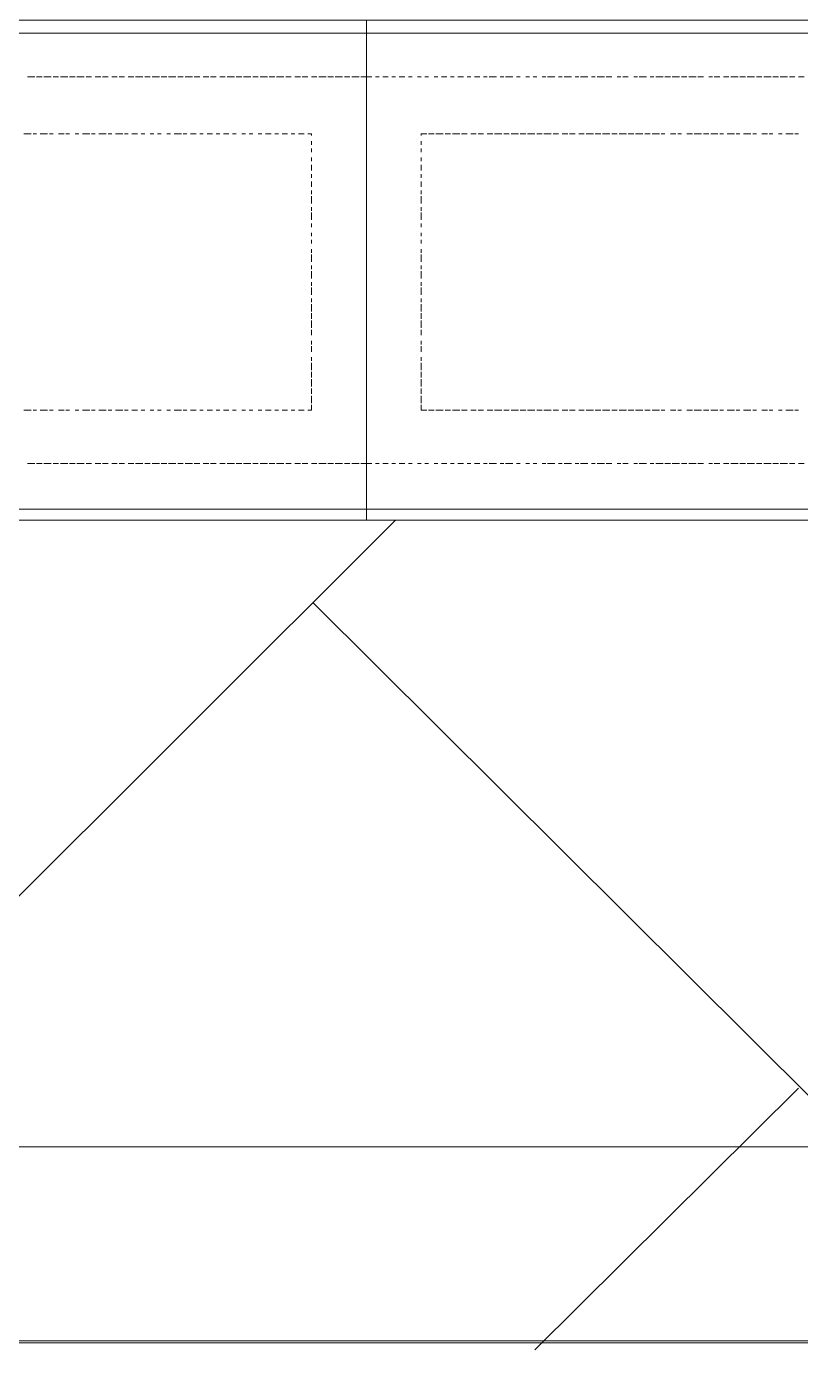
# Model space of a CAD drawing. Header units: millimetres. Extents: x 2928 to 3112, y 1220 to 1280.
# Drawn here: x 2962.994 to 2963.698, y 1264.538 to 1265.748 of the extents above; entities that cross this region are included whole.
import ezdxf

# ---------------------------------------------------------------- set-up
doc = ezdxf.new("R2010")
doc.units = ezdxf.units.MM

msp = doc.modelspace()

# ---------------------------------------------------------------- linework, layer by layer
at = {"color": 7, "linetype": 'Continuous', "lineweight": 20, "true_color": 0x000007}
for points in [[(2961.2866, 1265.75397), (2963.3033, 1265.75397), (2963.3033, 1265.29896), (2961.2866, 1265.29896)], [(2963.3033, 1265.75397), (2965.31833, 1265.75397), (2965.31833, 1265.29896), (2963.3033, 1265.29896)]]:
    msp.add_lwpolyline(points, close=True, dxfattribs=at)
at = {"color": 253, "linetype": 'Continuous', "lineweight": 5, "true_color": 0x9a9a9a}
for points in [[(2961.2866, 1265.7423), (2963.3033, 1265.7423), (2963.3033, 1265.7423)], [(2963.3033, 1265.7423), (2965.31833, 1265.7423), (2965.31833, 1265.7423)], [(2961.2866, 1265.30896), (2963.3033, 1265.30896), (2963.3033, 1265.30896)], [(2963.3033, 1265.30896), (2965.31833, 1265.30896), (2965.31833, 1265.30896)], [(2982.93191, 1264.72896), (2957.39321, 1264.72896), (2957.39321, 1264.72896)]]:
    msp.add_lwpolyline(points, dxfattribs=at)
at = {"color": 252, "linetype": 'Continuous', "lineweight": 13, "true_color": 0x989898}
for points in [[(2962.99496, 1265.7023), (2963.00163, 1265.7023), (2963.00163, 1265.7023)], [(2963.00329, 1265.7023), (2963.00829, 1265.7023), (2963.00829, 1265.7023)], [(2963.00996, 1265.7023), (2963.01663, 1265.7023), (2963.01663, 1265.7023)], [(2963.01829, 1265.7023), (2963.02329, 1265.7023), (2963.02329, 1265.7023)], [(2963.02496, 1265.7023), (2963.03163, 1265.7023), (2963.03163, 1265.7023)], [(2963.03329, 1265.7023), (2963.03829, 1265.7023), (2963.03829, 1265.7023)], [(2963.03996, 1265.7023), (2963.04663, 1265.7023), (2963.04663, 1265.7023)], [(2963.04829, 1265.7023), (2963.05329, 1265.7023), (2963.05329, 1265.7023)], [(2963.05663, 1265.7023), (2963.06163, 1265.7023), (2963.06163, 1265.7023)], [(2963.06329, 1265.7023), (2963.06829, 1265.7023), (2963.06829, 1265.7023)], [(2963.07163, 1265.7023), (2963.07663, 1265.7023), (2963.07663, 1265.7023)], [(2963.07829, 1265.7023), (2963.08329, 1265.7023), (2963.08329, 1265.7023)], [(2963.08663, 1265.7023), (2963.09163, 1265.7023), (2963.09163, 1265.7023)], [(2963.09329, 1265.7023), (2963.09996, 1265.7023), (2963.09996, 1265.7023)], [(2963.10163, 1265.7023), (2963.10663, 1265.7023), (2963.10663, 1265.7023)], [(2963.1083, 1265.7023), (2963.11496, 1265.7023), (2963.11496, 1265.7023)], [(2963.11663, 1265.7023), (2963.12163, 1265.7023), (2963.12163, 1265.7023)], [(2963.1233, 1265.7023), (2963.12996, 1265.7023), (2963.12996, 1265.7023)], [(2963.13163, 1265.7023), (2963.13663, 1265.7023), (2963.13663, 1265.7023)], [(2963.1383, 1265.7023), (2963.14496, 1265.7023), (2963.14496, 1265.7023)], [(2963.14663, 1265.7023), (2963.15163, 1265.7023), (2963.15163, 1265.7023)], [(2963.15496, 1265.7023), (2963.15996, 1265.7023), (2963.15996, 1265.7023)], [(2963.16163, 1265.7023), (2963.16663, 1265.7023), (2963.16663, 1265.7023)], [(2963.16996, 1265.7023), (2963.17496, 1265.7023), (2963.17496, 1265.7023)], [(2963.17663, 1265.7023), (2963.1833, 1265.7023), (2963.1833, 1265.7023)], [(2963.18496, 1265.7023), (2963.18996, 1265.7023), (2963.18996, 1265.7023)], [(2963.19163, 1265.7023), (2963.1983, 1265.7023), (2963.1983, 1265.7023)], [(2963.19996, 1265.7023), (2963.20496, 1265.7023), (2963.20496, 1265.7023)], [(2963.20663, 1265.7023), (2963.2133, 1265.7023), (2963.2133, 1265.7023)], [(2963.21496, 1265.7023), (2963.21996, 1265.7023), (2963.21996, 1265.7023)], [(2963.22163, 1265.7023), (2963.2283, 1265.7023), (2963.2283, 1265.7023)], [(2963.22996, 1265.7023), (2963.23496, 1265.7023), (2963.23496, 1265.7023)], [(2963.2383, 1265.7023), (2963.2433, 1265.7023), (2963.2433, 1265.7023)], [(2963.24496, 1265.7023), (2963.24996, 1265.7023), (2963.24996, 1265.7023)], [(2963.2533, 1265.7023), (2963.2583, 1265.7023), (2963.2583, 1265.7023)], [(2963.25996, 1265.7023), (2963.26663, 1265.7023), (2963.26663, 1265.7023)], [(2963.2683, 1265.7023), (2963.2733, 1265.7023), (2963.2733, 1265.7023)], [(2963.27496, 1265.7023), (2963.28163, 1265.7023), (2963.28163, 1265.7023)], [(2963.2833, 1265.7023), (2963.2883, 1265.7023), (2963.2883, 1265.7023)], [(2963.28996, 1265.7023), (2963.29663, 1265.7023), (2963.29663, 1265.7023)], [(2963.2983, 1265.7023), (2963.3033, 1265.7023), (2963.3033, 1265.7023)], [(2963.3033, 1265.7023), (2963.3083, 1265.7023), (2963.3083, 1265.7023)], [(2963.31163, 1265.7023), (2963.31496, 1265.7023), (2963.31496, 1265.7023)], [(2963.3183, 1265.7023), (2963.3233, 1265.7023), (2963.3233, 1265.7023)], [(2963.32663, 1265.7023), (2963.32997, 1265.7023), (2963.32997, 1265.7023)], [(2963.3333, 1265.7023), (2963.3383, 1265.7023), (2963.3383, 1265.7023)], [(2963.34163, 1265.7023), (2963.34497, 1265.7023), (2963.34497, 1265.7023)], [(2963.34997, 1265.7023), (2963.3533, 1265.7023), (2963.3533, 1265.7023)], [(2963.35663, 1265.7023), (2963.35997, 1265.7023), (2963.35997, 1265.7023)], [(2963.36497, 1265.7023), (2963.3683, 1265.7023), (2963.3683, 1265.7023)], [(2963.37163, 1265.7023), (2963.37663, 1265.7023), (2963.37663, 1265.7023)], [(2963.37997, 1265.7023), (2963.3833, 1265.7023), (2963.3833, 1265.7023)], [(2963.38663, 1265.7023), (2963.39163, 1265.7023), (2963.39163, 1265.7023)], [(2963.39497, 1265.7023), (2963.3983, 1265.7023), (2963.3983, 1265.7023)], [(2963.40163, 1265.7023), (2963.40663, 1265.7023), (2963.40663, 1265.7023)], [(2963.40997, 1265.7023), (2963.4133, 1265.7023), (2963.4133, 1265.7023)], [(2963.41497, 1265.7023), (2963.42163, 1265.7023), (2963.42163, 1265.7023)], [(2963.42497, 1265.7023), (2963.4283, 1265.7023), (2963.4283, 1265.7023)], [(2963.42997, 1265.7023), (2963.43663, 1265.7023), (2963.43663, 1265.7023)], [(2963.43997, 1265.7023), (2963.4433, 1265.7023), (2963.4433, 1265.7023)], [(2963.4483, 1265.7023), (2963.45163, 1265.7023), (2963.45163, 1265.7023)], [(2963.45497, 1265.7023), (2963.4583, 1265.7023), (2963.4583, 1265.7023)], [(2963.4633, 1265.7023), (2963.46663, 1265.7023), (2963.46663, 1265.7023)], [(2963.4683, 1265.7023), (2963.47497, 1265.7023), (2963.47497, 1265.7023)], [(2963.4783, 1265.7023), (2963.48163, 1265.7023), (2963.48163, 1265.7023)], [(2963.4833, 1265.7023), (2963.48997, 1265.7023), (2963.48997, 1265.7023)], [(2963.4933, 1265.7023), (2963.49663, 1265.7023), (2963.49663, 1265.7023)], [(2963.4983, 1265.7023), (2963.50497, 1265.7023), (2963.50497, 1265.7023)], [(2963.5083, 1265.7023), (2963.51163, 1265.7023), (2963.51163, 1265.7023)], [(2963.5133, 1265.7023), (2963.51997, 1265.7023), (2963.51997, 1265.7023)], [(2963.52163, 1265.7023), (2963.52663, 1265.7023), (2963.52663, 1265.7023)], [(2963.53163, 1265.7023), (2963.53497, 1265.7023), (2963.53497, 1265.7023)], [(2963.53663, 1265.7023), (2963.54163, 1265.7023), (2963.54163, 1265.7023)], [(2963.54663, 1265.7023), (2963.54997, 1265.7023), (2963.54997, 1265.7023)], [(2963.55163, 1265.7023), (2963.5583, 1265.7023), (2963.5583, 1265.7023)], [(2963.56164, 1265.7023), (2963.56497, 1265.7023), (2963.56497, 1265.7023)], [(2963.56664, 1265.7023), (2963.5733, 1265.7023), (2963.5733, 1265.7023)], [(2963.57497, 1265.7023), (2963.57997, 1265.7023), (2963.57997, 1265.7023)], [(2963.58164, 1265.7023), (2963.5883, 1265.7023), (2963.5883, 1265.7023)], [(2963.58997, 1265.7023), (2963.59497, 1265.7023), (2963.59497, 1265.7023)], [(2963.59664, 1265.7023), (2963.6033, 1265.7023), (2963.6033, 1265.7023)], [(2963.60497, 1265.7023), (2963.60997, 1265.7023), (2963.60997, 1265.7023)], [(2963.61497, 1265.7023), (2963.6183, 1265.7023), (2963.6183, 1265.7023)], [(2963.61997, 1265.7023), (2963.62497, 1265.7023), (2963.62497, 1265.7023)], [(2963.6283, 1265.7023), (2963.6333, 1265.7023), (2963.6333, 1265.7023)], [(2963.63497, 1265.7023), (2963.64164, 1265.7023), (2963.64164, 1265.7023)], [(2963.6433, 1265.7023), (2963.6483, 1265.7023), (2963.6483, 1265.7023)], [(2963.64997, 1265.7023), (2963.65664, 1265.7023), (2963.65664, 1265.7023)], [(2963.6583, 1265.7023), (2963.6633, 1265.7023), (2963.6633, 1265.7023)], [(2963.66497, 1265.7023), (2963.67164, 1265.7023), (2963.67164, 1265.7023)], [(2963.6733, 1265.7023), (2963.6783, 1265.7023), (2963.6783, 1265.7023)], [(2963.67997, 1265.7023), (2963.68664, 1265.7023), (2963.68664, 1265.7023)], [(2963.6883, 1265.7023), (2963.6933, 1265.7023), (2963.6933, 1265.7023)], [(2963.69664, 1265.7023), (2963.70164, 1265.7023), (2963.70164, 1265.7023)], [(2962.99163, 1265.65064), (2962.99829, 1265.65064), (2962.99829, 1265.65064)], [(2962.99996, 1265.65064), (2963.00329, 1265.65064), (2963.00329, 1265.65064)], [(2963.00663, 1265.65064), (2963.01329, 1265.65064), (2963.01329, 1265.65064)], [(2963.01496, 1265.65064), (2963.01829, 1265.65064), (2963.01829, 1265.65064)], [(2963.02329, 1265.65064), (2963.02829, 1265.65064), (2963.02829, 1265.65064)], [(2963.02996, 1265.65064), (2963.03329, 1265.65064), (2963.03329, 1265.65064)], [(2963.03829, 1265.65064), (2963.04163, 1265.65064), (2963.04163, 1265.65064)], [(2963.04496, 1265.65064), (2963.05163, 1265.65064), (2963.05163, 1265.65064)], [(2963.05329, 1265.65064), (2963.05663, 1265.65064), (2963.05663, 1265.65064)], [(2963.05996, 1265.65064), (2963.06663, 1265.65064), (2963.06663, 1265.65064)], [(2963.06829, 1265.65064), (2963.07163, 1265.65064), (2963.07163, 1265.65064)], [(2963.07496, 1265.65064), (2963.08163, 1265.65064), (2963.08163, 1265.65064)], [(2963.08329, 1265.65064), (2963.08663, 1265.65064), (2963.08663, 1265.65064)], [(2963.08996, 1265.65064), (2963.09496, 1265.65064), (2963.09496, 1265.65064)], [(2963.0983, 1265.65064), (2963.10163, 1265.65064), (2963.10163, 1265.65064)], [(2963.10663, 1265.65064), (2963.10996, 1265.65064), (2963.10996, 1265.65064)], [(2963.1133, 1265.65064), (2963.11663, 1265.65064), (2963.11663, 1265.65064)], [(2963.12163, 1265.65064), (2963.12496, 1265.65064), (2963.12496, 1265.65064)], [(2963.1283, 1265.65064), (2963.13496, 1265.65064), (2963.13496, 1265.65064)], [(2963.13663, 1265.65064), (2963.13996, 1265.65064), (2963.13996, 1265.65064)], [(2963.1433, 1265.65064), (2963.1483, 1265.65064), (2963.1483, 1265.65064)], [(2963.15163, 1265.65064), (2963.15496, 1265.65064), (2963.15496, 1265.65064)], [(2963.1583, 1265.65064), (2963.1633, 1265.65064), (2963.1633, 1265.65064)], [(2963.16663, 1265.65064), (2963.16996, 1265.65064), (2963.16996, 1265.65064)], [(2963.1733, 1265.65064), (2963.1783, 1265.65064), (2963.1783, 1265.65064)], [(2963.18163, 1265.65064), (2963.18496, 1265.65064), (2963.18496, 1265.65064)], [(2963.18996, 1265.65064), (2963.1933, 1265.65064), (2963.1933, 1265.65064)], [(2963.19663, 1265.65064), (2963.19996, 1265.65064), (2963.19996, 1265.65064)], [(2963.20496, 1265.65064), (2963.2083, 1265.65064), (2963.2083, 1265.65064)], [(2963.21163, 1265.65064), (2963.21663, 1265.65064), (2963.21663, 1265.65064)], [(2963.21996, 1265.65064), (2963.2233, 1265.65064), (2963.2233, 1265.65064)], [(2963.22663, 1265.65064), (2963.23163, 1265.65064), (2963.23163, 1265.65064)], [(2963.23496, 1265.65064), (2963.2383, 1265.65064), (2963.2383, 1265.65064)], [(2963.24163, 1265.65064), (2963.24663, 1265.65064), (2963.24663, 1265.65064)], [(2963.24996, 1265.65064), (2963.2533, 1265.65064), (2963.2533, 1265.65064)], [(2963.2533, 1265.65064), (2963.2533, 1265.64897), (2963.2533, 1265.64897)], [(2963.2533, 1265.64397), (2963.2533, 1265.64064), (2963.2533, 1265.64064)], [(2963.3533, 1265.64897), (2963.3533, 1265.65064), (2963.3583, 1265.65064)], [(2963.3533, 1265.64064), (2963.3533, 1265.64397), (2963.3533, 1265.64397)], [(2963.35997, 1265.65064), (2963.36497, 1265.65064), (2963.36497, 1265.65064)], [(2963.36663, 1265.65064), (2963.3733, 1265.65064), (2963.3733, 1265.65064)], [(2963.37497, 1265.65064), (2963.37997, 1265.65064), (2963.37997, 1265.65064)], [(2963.38163, 1265.65064), (2963.3883, 1265.65064), (2963.3883, 1265.65064)], [(2963.38997, 1265.65064), (2963.39497, 1265.65064), (2963.39497, 1265.65064)], [(2963.3983, 1265.65064), (2963.4033, 1265.65064), (2963.4033, 1265.65064)], [(2963.40497, 1265.65064), (2963.40997, 1265.65064), (2963.40997, 1265.65064)], [(2963.4133, 1265.65064), (2963.4183, 1265.65064), (2963.4183, 1265.65064)], [(2963.41997, 1265.65064), (2963.42663, 1265.65064), (2963.42663, 1265.65064)], [(2963.4283, 1265.65064), (2963.4333, 1265.65064), (2963.4333, 1265.65064)], [(2963.43497, 1265.65064), (2963.44163, 1265.65064), (2963.44163, 1265.65064)], [(2963.4433, 1265.65064), (2963.4483, 1265.65064), (2963.4483, 1265.65064)], [(2963.44997, 1265.65064), (2963.45663, 1265.65064), (2963.45663, 1265.65064)], [(2963.4583, 1265.65064), (2963.4633, 1265.65064), (2963.4633, 1265.65064)], [(2963.46497, 1265.65064), (2963.47163, 1265.65064), (2963.47163, 1265.65064)], [(2963.4733, 1265.65064), (2963.4783, 1265.65064), (2963.4783, 1265.65064)], [(2963.48163, 1265.65064), (2963.48663, 1265.65064), (2963.48663, 1265.65064)], [(2963.4883, 1265.65064), (2963.4933, 1265.65064), (2963.4933, 1265.65064)], [(2963.49663, 1265.65064), (2963.50163, 1265.65064), (2963.50163, 1265.65064)], [(2963.5033, 1265.65064), (2963.50997, 1265.65064), (2963.50997, 1265.65064)], [(2963.51163, 1265.65064), (2963.51663, 1265.65064), (2963.51663, 1265.65064)], [(2963.5183, 1265.65064), (2963.52497, 1265.65064), (2963.52497, 1265.65064)], [(2963.52663, 1265.65064), (2963.53163, 1265.65064), (2963.53163, 1265.65064)], [(2963.5333, 1265.65064), (2963.53997, 1265.65064), (2963.53997, 1265.65064)], [(2963.54163, 1265.65064), (2963.54663, 1265.65064), (2963.54663, 1265.65064)], [(2963.5483, 1265.65064), (2963.55497, 1265.65064), (2963.55497, 1265.65064)], [(2963.55663, 1265.65064), (2963.56164, 1265.65064), (2963.56164, 1265.65064)], [(2963.5633, 1265.65064), (2963.56997, 1265.65064), (2963.56997, 1265.65064)], [(2963.57164, 1265.65064), (2963.57497, 1265.65064), (2963.57497, 1265.65064)], [(2963.57997, 1265.65064), (2963.58497, 1265.65064), (2963.58497, 1265.65064)], [(2963.58664, 1265.65064), (2963.58997, 1265.65064), (2963.58997, 1265.65064)], [(2963.59497, 1265.65064), (2963.59997, 1265.65064), (2963.59997, 1265.65064)], [(2963.60164, 1265.65064), (2963.6083, 1265.65064), (2963.6083, 1265.65064)], [(2963.60997, 1265.65064), (2963.61497, 1265.65064), (2963.61497, 1265.65064)], [(2963.61664, 1265.65064), (2963.6233, 1265.65064), (2963.6233, 1265.65064)], [(2963.62497, 1265.65064), (2963.6283, 1265.65064), (2963.6283, 1265.65064)], [(2963.63164, 1265.65064), (2963.6383, 1265.65064), (2963.6383, 1265.65064)], [(2963.63997, 1265.65064), (2963.6433, 1265.65064), (2963.6433, 1265.65064)], [(2963.64664, 1265.65064), (2963.6533, 1265.65064), (2963.6533, 1265.65064)], [(2963.65497, 1265.65064), (2963.6583, 1265.65064), (2963.6583, 1265.65064)], [(2963.6633, 1265.65064), (2963.6683, 1265.65064), (2963.6683, 1265.65064)], [(2963.66997, 1265.65064), (2963.6733, 1265.65064), (2963.6733, 1265.65064)], [(2963.6783, 1265.65064), (2963.68164, 1265.65064), (2963.68164, 1265.65064)], [(2963.68497, 1265.65064), (2963.69164, 1265.65064), (2963.69164, 1265.65064)], [(2963.6933, 1265.65064), (2963.69664, 1265.65064), (2963.69664, 1265.65064)], [(2963.2533, 1265.6373), (2963.2533, 1265.63397), (2963.2533, 1265.63397)], [(2963.3533, 1265.63397), (2963.3533, 1265.6373), (2963.3533, 1265.6373)], [(2963.2533, 1265.62897), (2963.2533, 1265.62564), (2963.2533, 1265.62564)], [(2963.2533, 1265.6223), (2963.2533, 1265.6173), (2963.2533, 1265.6173)], [(2963.3533, 1265.62564), (2963.3533, 1265.62897), (2963.3533, 1265.62897)], [(2963.3533, 1265.6173), (2963.3533, 1265.6223), (2963.3533, 1265.6223)], [(2963.2533, 1265.61397), (2963.2533, 1265.61064), (2963.2533, 1265.61064)], [(2963.2533, 1265.6073), (2963.2533, 1265.6023), (2963.2533, 1265.6023)], [(2963.3533, 1265.61064), (2963.3533, 1265.61397), (2963.3533, 1265.61397)], [(2963.3533, 1265.6023), (2963.3533, 1265.6073), (2963.3533, 1265.6073)], [(2963.2533, 1265.59897), (2963.2533, 1265.59564), (2963.2533, 1265.59564)], [(2963.2533, 1265.59397), (2963.2533, 1265.5873), (2963.2533, 1265.5873)], [(2963.3533, 1265.59564), (2963.3533, 1265.59897), (2963.3533, 1265.59897)], [(2963.3533, 1265.5873), (2963.3533, 1265.59397), (2963.3533, 1265.59397)], [(2963.2533, 1265.58397), (2963.2533, 1265.58064), (2963.2533, 1265.58064)], [(2963.3533, 1265.58064), (2963.3533, 1265.58397), (2963.3533, 1265.58397)], [(2963.2533, 1265.57897), (2963.2533, 1265.5723), (2963.2533, 1265.5723)], [(2963.3533, 1265.5723), (2963.3533, 1265.57897), (2963.3533, 1265.57897)], [(2963.2533, 1265.56897), (2963.2533, 1265.56564), (2963.2533, 1265.56564)], [(2963.2533, 1265.56063), (2963.2533, 1265.5573), (2963.2533, 1265.5573)], [(2963.3533, 1265.56564), (2963.3533, 1265.56897), (2963.3533, 1265.56897)], [(2963.3533, 1265.5573), (2963.3533, 1265.56063), (2963.3533, 1265.56063)], [(2963.2533, 1265.55397), (2963.2533, 1265.55063), (2963.2533, 1265.55063)], [(2963.2533, 1265.54563), (2963.2533, 1265.5423), (2963.2533, 1265.5423)], [(2963.3533, 1265.55063), (2963.3533, 1265.55397), (2963.3533, 1265.55397)], [(2963.3533, 1265.5423), (2963.3533, 1265.54563), (2963.3533, 1265.54563)], [(2963.2533, 1265.54063), (2963.2533, 1265.53397), (2963.2533, 1265.53397)], [(2963.3533, 1265.53397), (2963.3533, 1265.54063), (2963.3533, 1265.54063)], [(2963.2533, 1265.53063), (2963.2533, 1265.5273), (2963.2533, 1265.5273)], [(2963.2533, 1265.52563), (2963.2533, 1265.51897), (2963.2533, 1265.51897)], [(2963.3533, 1265.5273), (2963.3533, 1265.53063), (2963.3533, 1265.53063)], [(2963.3533, 1265.51897), (2963.3533, 1265.52563), (2963.3533, 1265.52563)], [(2963.2533, 1265.51563), (2963.2533, 1265.5123), (2963.2533, 1265.5123)], [(2963.2533, 1265.51063), (2963.2533, 1265.50397), (2963.2533, 1265.50397)], [(2963.3533, 1265.5123), (2963.3533, 1265.51563), (2963.3533, 1265.51563)], [(2963.3533, 1265.50397), (2963.3533, 1265.51063), (2963.3533, 1265.51063)], [(2963.2533, 1265.50063), (2963.2533, 1265.4973), (2963.2533, 1265.4973)], [(2963.3533, 1265.4973), (2963.3533, 1265.50063), (2963.3533, 1265.50063)], [(2963.2533, 1265.49563), (2963.2533, 1265.48897), (2963.2533, 1265.48897)], [(2963.2533, 1265.4873), (2963.2533, 1265.4823), (2963.2533, 1265.4823)], [(2963.3533, 1265.48897), (2963.3533, 1265.49563), (2963.3533, 1265.49563)], [(2963.3533, 1265.4823), (2963.3533, 1265.4873), (2963.3533, 1265.4873)], [(2963.2533, 1265.48063), (2963.2533, 1265.47397), (2963.2533, 1265.47397)], [(2963.3533, 1265.47397), (2963.3533, 1265.48063), (2963.3533, 1265.48063)], [(2963.2533, 1265.4723), (2963.2533, 1265.4673), (2963.2533, 1265.4673)], [(2963.2533, 1265.4623), (2963.2533, 1265.45897), (2963.2533, 1265.45897)], [(2963.3533, 1265.4673), (2963.3533, 1265.4723), (2963.3533, 1265.4723)], [(2963.3533, 1265.45897), (2963.3533, 1265.4623), (2963.3533, 1265.4623)], [(2963.2533, 1265.4573), (2963.2533, 1265.4523), (2963.2533, 1265.4523)], [(2963.3533, 1265.4523), (2963.3533, 1265.4573), (2963.3533, 1265.4573)], [(2963.2533, 1265.4473), (2963.2533, 1265.44397), (2963.2533, 1265.44397)], [(2963.2533, 1265.4423), (2963.2533, 1265.43563), (2963.2533, 1265.43563)], [(2963.3533, 1265.44397), (2963.3533, 1265.4473), (2963.3533, 1265.4473)], [(2963.3533, 1265.43563), (2963.3533, 1265.4423), (2963.3533, 1265.4423)], [(2963.2533, 1265.43397), (2963.2533, 1265.42897), (2963.2533, 1265.42897)], [(2963.2533, 1265.4273), (2963.2533, 1265.42063), (2963.2533, 1265.42063)], [(2963.3533, 1265.42897), (2963.3533, 1265.43397), (2963.3533, 1265.43397)], [(2963.3533, 1265.42063), (2963.3533, 1265.4273), (2963.3533, 1265.4273)], [(2963.2533, 1265.41897), (2963.2533, 1265.41397), (2963.2533, 1265.41397)], [(2963.2533, 1265.4123), (2963.2533, 1265.40563), (2963.2533, 1265.40563)], [(2963.3533, 1265.41397), (2963.3533, 1265.41897), (2963.3533, 1265.41897)], [(2963.3533, 1265.40563), (2963.3533, 1265.4123), (2963.3533, 1265.4123)], [(2963.2533, 1265.40397), (2963.2533, 1265.39897), (2963.24996, 1265.39897)], [(2963.3583, 1265.39897), (2963.3533, 1265.39897), (2963.3533, 1265.40397)], [(2962.99829, 1265.39897), (2962.99163, 1265.39897), (2962.99163, 1265.39897)], [(2963.00329, 1265.39897), (2962.99996, 1265.39897), (2962.99996, 1265.39897)], [(2963.01329, 1265.39897), (2963.00663, 1265.39897), (2963.00663, 1265.39897)], [(2963.01829, 1265.39897), (2963.01496, 1265.39897), (2963.01496, 1265.39897)], [(2963.02829, 1265.39897), (2963.02329, 1265.39897), (2963.02329, 1265.39897)], [(2963.03329, 1265.39897), (2963.02996, 1265.39897), (2963.02996, 1265.39897)], [(2963.04163, 1265.39897), (2963.03829, 1265.39897), (2963.03829, 1265.39897)], [(2963.05163, 1265.39897), (2963.04496, 1265.39897), (2963.04496, 1265.39897)], [(2963.05663, 1265.39897), (2963.05329, 1265.39897), (2963.05329, 1265.39897)], [(2963.06663, 1265.39897), (2963.05996, 1265.39897), (2963.05996, 1265.39897)], [(2963.07163, 1265.39897), (2963.06829, 1265.39897), (2963.06829, 1265.39897)], [(2963.08163, 1265.39897), (2963.07496, 1265.39897), (2963.07496, 1265.39897)], [(2963.08663, 1265.39897), (2963.08329, 1265.39897), (2963.08329, 1265.39897)], [(2963.09496, 1265.39897), (2963.08996, 1265.39897), (2963.08996, 1265.39897)], [(2963.10163, 1265.39897), (2963.0983, 1265.39897), (2963.0983, 1265.39897)], [(2963.10996, 1265.39897), (2963.10663, 1265.39897), (2963.10663, 1265.39897)], [(2963.11663, 1265.39897), (2963.1133, 1265.39897), (2963.1133, 1265.39897)], [(2963.12496, 1265.39897), (2963.12163, 1265.39897), (2963.12163, 1265.39897)], [(2963.13496, 1265.39897), (2963.1283, 1265.39897), (2963.1283, 1265.39897)], [(2963.13996, 1265.39897), (2963.13663, 1265.39897), (2963.13663, 1265.39897)], [(2963.1483, 1265.39897), (2963.1433, 1265.39897), (2963.1433, 1265.39897)], [(2963.15496, 1265.39897), (2963.15163, 1265.39897), (2963.15163, 1265.39897)], [(2963.1633, 1265.39897), (2963.1583, 1265.39897), (2963.1583, 1265.39897)], [(2963.16996, 1265.39897), (2963.16663, 1265.39897), (2963.16663, 1265.39897)], [(2963.1783, 1265.39897), (2963.1733, 1265.39897), (2963.1733, 1265.39897)], [(2963.18496, 1265.39897), (2963.18163, 1265.39897), (2963.18163, 1265.39897)], [(2963.1933, 1265.39897), (2963.18996, 1265.39897), (2963.18996, 1265.39897)], [(2963.19996, 1265.39897), (2963.19663, 1265.39897), (2963.19663, 1265.39897)], [(2963.2083, 1265.39897), (2963.20496, 1265.39897), (2963.20496, 1265.39897)], [(2963.21663, 1265.39897), (2963.21163, 1265.39897), (2963.21163, 1265.39897)], [(2963.2233, 1265.39897), (2963.21996, 1265.39897), (2963.21996, 1265.39897)], [(2963.23163, 1265.39897), (2963.22663, 1265.39897), (2963.22663, 1265.39897)], [(2963.2383, 1265.39897), (2963.23496, 1265.39897), (2963.23496, 1265.39897)], [(2963.24663, 1265.39897), (2963.24163, 1265.39897), (2963.24163, 1265.39897)], [(2963.36497, 1265.39897), (2963.35997, 1265.39897), (2963.35997, 1265.39897)], [(2963.3733, 1265.39897), (2963.36663, 1265.39897), (2963.36663, 1265.39897)], [(2963.37997, 1265.39897), (2963.37497, 1265.39897), (2963.37497, 1265.39897)], [(2963.3883, 1265.39897), (2963.38163, 1265.39897), (2963.38163, 1265.39897)], [(2963.39497, 1265.39897), (2963.38997, 1265.39897), (2963.38997, 1265.39897)], [(2963.4033, 1265.39897), (2963.3983, 1265.39897), (2963.3983, 1265.39897)], [(2963.40997, 1265.39897), (2963.40497, 1265.39897), (2963.40497, 1265.39897)], [(2963.4183, 1265.39897), (2963.4133, 1265.39897), (2963.4133, 1265.39897)], [(2963.42663, 1265.39897), (2963.41997, 1265.39897), (2963.41997, 1265.39897)], [(2963.4333, 1265.39897), (2963.4283, 1265.39897), (2963.4283, 1265.39897)], [(2963.44163, 1265.39897), (2963.43497, 1265.39897), (2963.43497, 1265.39897)], [(2963.4483, 1265.39897), (2963.4433, 1265.39897), (2963.4433, 1265.39897)], [(2963.45663, 1265.39897), (2963.44997, 1265.39897), (2963.44997, 1265.39897)], [(2963.4633, 1265.39897), (2963.4583, 1265.39897), (2963.4583, 1265.39897)], [(2963.47163, 1265.39897), (2963.46497, 1265.39897), (2963.46497, 1265.39897)], [(2963.4783, 1265.39897), (2963.4733, 1265.39897), (2963.4733, 1265.39897)], [(2963.48663, 1265.39897), (2963.48163, 1265.39897), (2963.48163, 1265.39897)], [(2963.4933, 1265.39897), (2963.4883, 1265.39897), (2963.4883, 1265.39897)], [(2963.50163, 1265.39897), (2963.49663, 1265.39897), (2963.49663, 1265.39897)], [(2963.50997, 1265.39897), (2963.5033, 1265.39897), (2963.5033, 1265.39897)], [(2963.51663, 1265.39897), (2963.51163, 1265.39897), (2963.51163, 1265.39897)], [(2963.52497, 1265.39897), (2963.5183, 1265.39897), (2963.5183, 1265.39897)], [(2963.53163, 1265.39897), (2963.52663, 1265.39897), (2963.52663, 1265.39897)], [(2963.53997, 1265.39897), (2963.5333, 1265.39897), (2963.5333, 1265.39897)], [(2963.54663, 1265.39897), (2963.54163, 1265.39897), (2963.54163, 1265.39897)], [(2963.55497, 1265.39897), (2963.5483, 1265.39897), (2963.5483, 1265.39897)], [(2963.56164, 1265.39897), (2963.55663, 1265.39897), (2963.55663, 1265.39897)], [(2963.56997, 1265.39897), (2963.5633, 1265.39897), (2963.5633, 1265.39897)], [(2963.57497, 1265.39897), (2963.57164, 1265.39897), (2963.57164, 1265.39897)], [(2963.58497, 1265.39897), (2963.57997, 1265.39897), (2963.57997, 1265.39897)], [(2963.58997, 1265.39897), (2963.58664, 1265.39897), (2963.58664, 1265.39897)], [(2963.59997, 1265.39897), (2963.59497, 1265.39897), (2963.59497, 1265.39897)], [(2963.6083, 1265.39897), (2963.60164, 1265.39897), (2963.60164, 1265.39897)], [(2963.61497, 1265.39897), (2963.60997, 1265.39897), (2963.60997, 1265.39897)], [(2963.6233, 1265.39897), (2963.61664, 1265.39897), (2963.61664, 1265.39897)], [(2963.6283, 1265.39897), (2963.62497, 1265.39897), (2963.62497, 1265.39897)], [(2963.6383, 1265.39897), (2963.63164, 1265.39897), (2963.63164, 1265.39897)], [(2963.6433, 1265.39897), (2963.63997, 1265.39897), (2963.63997, 1265.39897)], [(2963.6533, 1265.39897), (2963.64664, 1265.39897), (2963.64664, 1265.39897)], [(2963.6583, 1265.39897), (2963.65497, 1265.39897), (2963.65497, 1265.39897)], [(2963.6683, 1265.39897), (2963.6633, 1265.39897), (2963.6633, 1265.39897)], [(2963.6733, 1265.39897), (2963.66997, 1265.39897), (2963.66997, 1265.39897)], [(2963.68164, 1265.39897), (2963.6783, 1265.39897), (2963.6783, 1265.39897)], [(2963.69164, 1265.39897), (2963.68497, 1265.39897), (2963.68497, 1265.39897)], [(2963.69664, 1265.39897), (2963.6933, 1265.39897), (2963.6933, 1265.39897)], [(2963.00163, 1265.35063), (2962.99496, 1265.35063), (2962.99496, 1265.35063)], [(2963.00829, 1265.35063), (2963.00329, 1265.35063), (2963.00329, 1265.35063)], [(2963.01663, 1265.35063), (2963.00996, 1265.35063), (2963.00996, 1265.35063)], [(2963.02329, 1265.35063), (2963.01829, 1265.35063), (2963.01829, 1265.35063)], [(2963.03163, 1265.35063), (2963.02496, 1265.35063), (2963.02496, 1265.35063)], [(2963.03829, 1265.35063), (2963.03329, 1265.35063), (2963.03329, 1265.35063)], [(2963.04663, 1265.35063), (2963.03996, 1265.35063), (2963.03996, 1265.35063)], [(2963.05329, 1265.35063), (2963.04829, 1265.35063), (2963.04829, 1265.35063)], [(2963.06163, 1265.35063), (2963.05663, 1265.35063), (2963.05663, 1265.35063)], [(2963.06829, 1265.35063), (2963.06329, 1265.35063), (2963.06329, 1265.35063)], [(2963.07663, 1265.35063), (2963.07163, 1265.35063), (2963.07163, 1265.35063)], [(2963.08329, 1265.35063), (2963.07829, 1265.35063), (2963.07829, 1265.35063)], [(2963.09163, 1265.35063), (2963.08663, 1265.35063), (2963.08663, 1265.35063)], [(2963.09996, 1265.35063), (2963.09329, 1265.35063), (2963.09329, 1265.35063)], [(2963.10663, 1265.35063), (2963.10163, 1265.35063), (2963.10163, 1265.35063)], [(2963.11496, 1265.35063), (2963.1083, 1265.35063), (2963.1083, 1265.35063)], [(2963.12163, 1265.35063), (2963.11663, 1265.35063), (2963.11663, 1265.35063)], [(2963.12996, 1265.35063), (2963.1233, 1265.35063), (2963.1233, 1265.35063)], [(2963.13663, 1265.35063), (2963.13163, 1265.35063), (2963.13163, 1265.35063)], [(2963.14496, 1265.35063), (2963.1383, 1265.35063), (2963.1383, 1265.35063)], [(2963.15163, 1265.35063), (2963.14663, 1265.35063), (2963.14663, 1265.35063)], [(2963.15996, 1265.35063), (2963.15496, 1265.35063), (2963.15496, 1265.35063)], [(2963.16663, 1265.35063), (2963.16163, 1265.35063), (2963.16163, 1265.35063)], [(2963.17496, 1265.35063), (2963.16996, 1265.35063), (2963.16996, 1265.35063)], [(2963.1833, 1265.35063), (2963.17663, 1265.35063), (2963.17663, 1265.35063)], [(2963.18996, 1265.35063), (2963.18496, 1265.35063), (2963.18496, 1265.35063)], [(2963.1983, 1265.35063), (2963.19163, 1265.35063), (2963.19163, 1265.35063)], [(2963.20496, 1265.35063), (2963.19996, 1265.35063), (2963.19996, 1265.35063)], [(2963.2133, 1265.35063), (2963.20663, 1265.35063), (2963.20663, 1265.35063)], [(2963.21996, 1265.35063), (2963.21496, 1265.35063), (2963.21496, 1265.35063)], [(2963.2283, 1265.35063), (2963.22163, 1265.35063), (2963.22163, 1265.35063)], [(2963.23496, 1265.35063), (2963.22996, 1265.35063), (2963.22996, 1265.35063)], [(2963.2433, 1265.35063), (2963.2383, 1265.35063), (2963.2383, 1265.35063)], [(2963.24996, 1265.35063), (2963.24496, 1265.35063), (2963.24496, 1265.35063)], [(2963.2583, 1265.35063), (2963.2533, 1265.35063), (2963.2533, 1265.35063)], [(2963.26663, 1265.35063), (2963.25996, 1265.35063), (2963.25996, 1265.35063)], [(2963.2733, 1265.35063), (2963.2683, 1265.35063), (2963.2683, 1265.35063)], [(2963.28163, 1265.35063), (2963.27496, 1265.35063), (2963.27496, 1265.35063)], [(2963.2883, 1265.35063), (2963.2833, 1265.35063), (2963.2833, 1265.35063)], [(2963.29663, 1265.35063), (2963.28996, 1265.35063), (2963.28996, 1265.35063)], [(2963.3033, 1265.35063), (2963.2983, 1265.35063), (2963.2983, 1265.35063)], [(2963.3083, 1265.35063), (2963.3033, 1265.35063), (2963.3033, 1265.35063)], [(2963.31496, 1265.35063), (2963.31163, 1265.35063), (2963.31163, 1265.35063)], [(2963.3233, 1265.35063), (2963.3183, 1265.35063), (2963.3183, 1265.35063)], [(2963.32997, 1265.35063), (2963.32663, 1265.35063), (2963.32663, 1265.35063)], [(2963.3383, 1265.35063), (2963.3333, 1265.35063), (2963.3333, 1265.35063)], [(2963.34497, 1265.35063), (2963.34163, 1265.35063), (2963.34163, 1265.35063)], [(2963.3533, 1265.35063), (2963.34997, 1265.35063), (2963.34997, 1265.35063)], [(2963.35997, 1265.35063), (2963.35663, 1265.35063), (2963.35663, 1265.35063)], [(2963.3683, 1265.35063), (2963.36497, 1265.35063), (2963.36497, 1265.35063)], [(2963.37663, 1265.35063), (2963.37163, 1265.35063), (2963.37163, 1265.35063)], [(2963.3833, 1265.35063), (2963.37997, 1265.35063), (2963.37997, 1265.35063)], [(2963.39163, 1265.35063), (2963.38663, 1265.35063), (2963.38663, 1265.35063)], [(2963.3983, 1265.35063), (2963.39497, 1265.35063), (2963.39497, 1265.35063)], [(2963.40663, 1265.35063), (2963.40163, 1265.35063), (2963.40163, 1265.35063)], [(2963.4133, 1265.35063), (2963.40997, 1265.35063), (2963.40997, 1265.35063)], [(2963.42163, 1265.35063), (2963.41497, 1265.35063), (2963.41497, 1265.35063)], [(2963.4283, 1265.35063), (2963.42497, 1265.35063), (2963.42497, 1265.35063)], [(2963.43663, 1265.35063), (2963.42997, 1265.35063), (2963.42997, 1265.35063)], [(2963.4433, 1265.35063), (2963.43997, 1265.35063), (2963.43997, 1265.35063)], [(2963.45163, 1265.35063), (2963.4483, 1265.35063), (2963.4483, 1265.35063)], [(2963.4583, 1265.35063), (2963.45497, 1265.35063), (2963.45497, 1265.35063)], [(2963.46663, 1265.35063), (2963.4633, 1265.35063), (2963.4633, 1265.35063)], [(2963.47497, 1265.35063), (2963.4683, 1265.35063), (2963.4683, 1265.35063)], [(2963.48163, 1265.35063), (2963.4783, 1265.35063), (2963.4783, 1265.35063)], [(2963.48997, 1265.35063), (2963.4833, 1265.35063), (2963.4833, 1265.35063)], [(2963.49663, 1265.35063), (2963.4933, 1265.35063), (2963.4933, 1265.35063)], [(2963.50497, 1265.35063), (2963.4983, 1265.35063), (2963.4983, 1265.35063)], [(2963.51163, 1265.35063), (2963.5083, 1265.35063), (2963.5083, 1265.35063)], [(2963.51997, 1265.35063), (2963.5133, 1265.35063), (2963.5133, 1265.35063)], [(2963.52663, 1265.35063), (2963.52163, 1265.35063), (2963.52163, 1265.35063)], [(2963.53497, 1265.35063), (2963.53163, 1265.35063), (2963.53163, 1265.35063)], [(2963.54163, 1265.35063), (2963.53663, 1265.35063), (2963.53663, 1265.35063)], [(2963.54997, 1265.35063), (2963.54663, 1265.35063), (2963.54663, 1265.35063)], [(2963.5583, 1265.35063), (2963.55163, 1265.35063), (2963.55163, 1265.35063)], [(2963.56497, 1265.35063), (2963.56164, 1265.35063), (2963.56164, 1265.35063)], [(2963.5733, 1265.35063), (2963.56664, 1265.35063), (2963.56664, 1265.35063)], [(2963.57997, 1265.35063), (2963.57497, 1265.35063), (2963.57497, 1265.35063)], [(2963.5883, 1265.35063), (2963.58164, 1265.35063), (2963.58164, 1265.35063)], [(2963.59497, 1265.35063), (2963.58997, 1265.35063), (2963.58997, 1265.35063)], [(2963.6033, 1265.35063), (2963.59664, 1265.35063), (2963.59664, 1265.35063)], [(2963.60997, 1265.35063), (2963.60497, 1265.35063), (2963.60497, 1265.35063)], [(2963.6183, 1265.35063), (2963.61497, 1265.35063), (2963.61497, 1265.35063)], [(2963.62497, 1265.35063), (2963.61997, 1265.35063), (2963.61997, 1265.35063)], [(2963.6333, 1265.35063), (2963.6283, 1265.35063), (2963.6283, 1265.35063)], [(2963.64164, 1265.35063), (2963.63497, 1265.35063), (2963.63497, 1265.35063)], [(2963.6483, 1265.35063), (2963.6433, 1265.35063), (2963.6433, 1265.35063)], [(2963.65664, 1265.35063), (2963.64997, 1265.35063), (2963.64997, 1265.35063)], [(2963.6633, 1265.35063), (2963.6583, 1265.35063), (2963.6583, 1265.35063)], [(2963.67164, 1265.35063), (2963.66497, 1265.35063), (2963.66497, 1265.35063)], [(2963.6783, 1265.35063), (2963.6733, 1265.35063), (2963.6733, 1265.35063)], [(2963.68664, 1265.35063), (2963.67997, 1265.35063), (2963.67997, 1265.35063)], [(2963.6933, 1265.35063), (2963.6883, 1265.35063), (2963.6883, 1265.35063)], [(2963.70164, 1265.35063), (2963.69664, 1265.35063), (2963.69664, 1265.35063)]]:
    msp.add_lwpolyline(points, dxfattribs=at)
at = {"color": 9, "linetype": 'Continuous', "lineweight": 13, "true_color": 0xbababa}
for points in [[(2962.57329, 1264.54395), (2963.32997, 1265.29896), (2963.32997, 1265.29896)], [(2963.93831, 1264.54395), (2963.25496, 1265.22396), (2963.25496, 1265.22396)], [(2963.45663, 1264.54395), (2963.69664, 1264.78229), (2963.69664, 1264.78229)]]:
    msp.add_lwpolyline(points, dxfattribs=at)
at = {"color": 9, "linetype": 'Continuous', "lineweight": 5, "true_color": 0xbababa}
msp.add_lwpolyline([(2938.98795, 1264.55062), (2983.53859, 1264.55062), (2983.53859, 1238.80025)], dxfattribs=at)
at = {"color": 7, "linetype": 'Continuous', "lineweight": 5, "true_color": 0x000007}
msp.add_lwpolyline([(2983.03191, 1264.55229), (2957.29321, 1264.55229), (2957.29321, 1264.55229)], dxfattribs=at)

doc.saveas('drawing.dxf')
